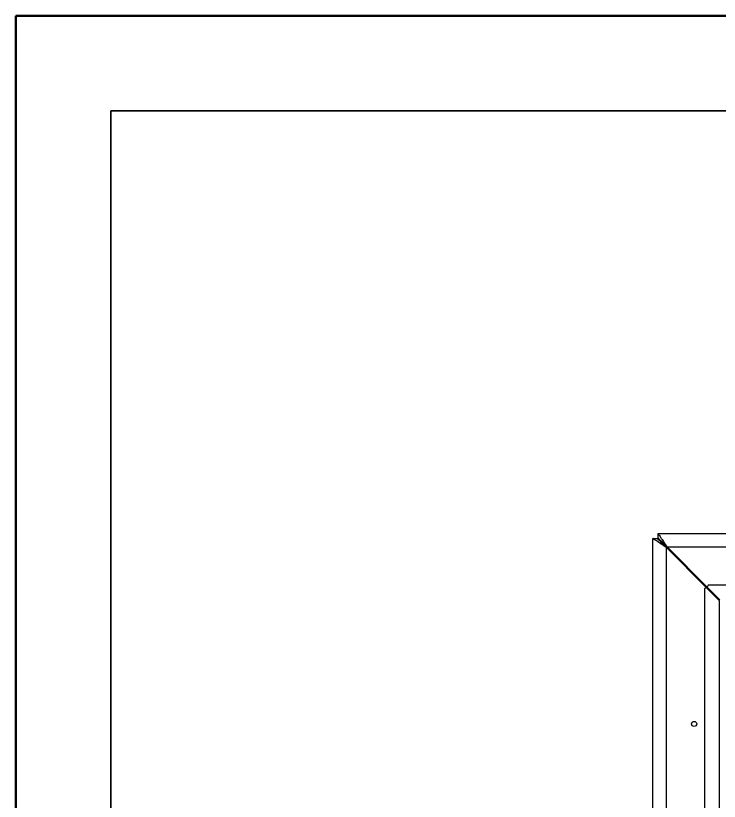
# Model space of a CAD drawing. Header units: millimetres. Extents: x 0 to 279, y 0 to 216.
# Drawn here: x 0 to 46.9, y 163.5 to 215.9 of the extents above; entities that cross this region are included whole.
import ezdxf

# ---------------------------------------------------------------- set-up
doc = ezdxf.new("R2010")
doc.units = ezdxf.units.MM
doc.layers.add('PAGE_BORDER', color=7, linetype='Continuous')

msp = doc.modelspace()

# ---------------------------------------------------------------- linework, layer by layer
at = {"color": 7, "linetype": 'Continuous', "lineweight": 50}
for p, q in [((0, 0), (0, 215.9)), ((0, 215.9), (279.4, 215.9))]:
    msp.add_line(p, q, dxfattribs=at)
at = {"color": 7, "linetype": 'Continuous', "lineweight": 25}
for p, q in [((42.825, 181.071), (42.825, 181.363)), ((42.825, 181.363), (143.751, 181.363)), ((42.488, 54.7), (42.488, 181.026)), ((42.488, 181.026), (42.781, 181.026)), ((43.384, 55.304), (43.384, 180.423)), ((43.384, 180.423), (46.065, 177.742)), ((46.11, 177.787), (43.429, 180.468)), ((46.065, 177.742), (45.93, 177.686)), ((45.93, 177.686), (45.93, 58.041)), ((46.908, 176.899), (46.065, 177.742)), ((46.106, 177.701), (46.151, 177.746)), ((46.166, 177.922), (46.11, 177.787)), ((46.11, 177.787), (46.953, 176.944)), ((140.411, 177.922), (46.166, 177.922)), ((46.908, 176.899), (46.908, 58.828))]:
    msp.add_line(p, q, dxfattribs=at)
at = {"color": 8, "linetype": 'Continuous', "lineweight": 25}
for p, q in [((43.149, 180.747), (43.104, 180.747)), ((43.104, 180.747), (43.104, 180.703)), ((43.429, 180.468), (142.027, 180.468))]:
    msp.add_line(p, q, dxfattribs=at)
at = {"color": 7, "linetype": 'Continuous', "lineweight": 25}
msp.add_circle((45.232, 168.663), 0.171, dxfattribs=at)
for points, knots in [([(42.825, 181.363), (42.827, 181.362), (42.83, 181.356), (42.873, 181.293), (42.966, 181.154), (43.106, 180.947), (43.267, 180.707), (43.381, 180.539), (43.429, 180.468)], [0, 0, 0, 0, 0.08162, 0.246543, 0.416002, 0.608278, 0.833451, 1, 1, 1, 1]), ([(43.384, 180.423), (43.264, 180.504), (43.025, 180.665), (42.74, 180.857), (42.558, 180.98), (42.493, 181.023), (42.489, 181.026), (42.488, 181.026)], [0, 0, 0, 0, 0.279197, 0.555941, 0.748063, 0.941146, 1, 1, 1, 1]), ([(43.384, 180.423), (43.291, 180.516), (43.133, 180.674), (42.947, 180.86), (42.84, 180.967), (42.788, 181.019), (42.783, 181.024), (42.781, 181.026)], [0, 0, 0, 0, 0.3418375, 0.5810769, 0.7580546, 0.898982, 1, 1, 1, 1]), ([(42.781, 181.026), (42.781, 181.026), (42.781, 181.026), (42.783, 181.024), (42.787, 181.021), (42.792, 181.017), (42.798, 181.011), (42.806, 181.005), (42.814, 180.997), (42.824, 180.989), (42.835, 180.98), (42.848, 180.968), (42.865, 180.954), (42.885, 180.937), (42.906, 180.918), (42.93, 180.897), (42.958, 180.874), (42.988, 180.848), (43.02, 180.82), (43.05, 180.794), (43.078, 180.77), (43.096, 180.755), (43.104, 180.747)], [0, 0, 0, 0, 0.037339, 0.074982, 0.110903, 0.147077, 0.184003, 0.221168, 0.258282, 0.295598, 0.333492, 0.371562, 0.426664, 0.482191, 0.538908, 0.595976, 0.66658, 0.737713, 0.810377, 0.883515, 0.941647, 1, 1, 1, 1]), ([(42.825, 181.071), (42.826, 181.07), (42.83, 181.067), (42.867, 181.03), (42.961, 180.936), (43.129, 180.768), (43.298, 180.598), (43.406, 180.491), (43.429, 180.468)], [0, 0, 0, 0, 0.069062, 0.201149, 0.370296, 0.601825, 0.916167, 1, 1, 1, 1])]:
    msp.add_open_spline(points, degree=3, knots=knots, dxfattribs=at)
at = {"layer": 'PAGE_BORDER', "lineweight": 35}
for p, q in [((6.35, 209.55), (273.05, 209.55)), ((6.35, 6.35), (6.35, 209.55))]:
    msp.add_line(p, q, dxfattribs=at)

doc.saveas('drawing.dxf')
